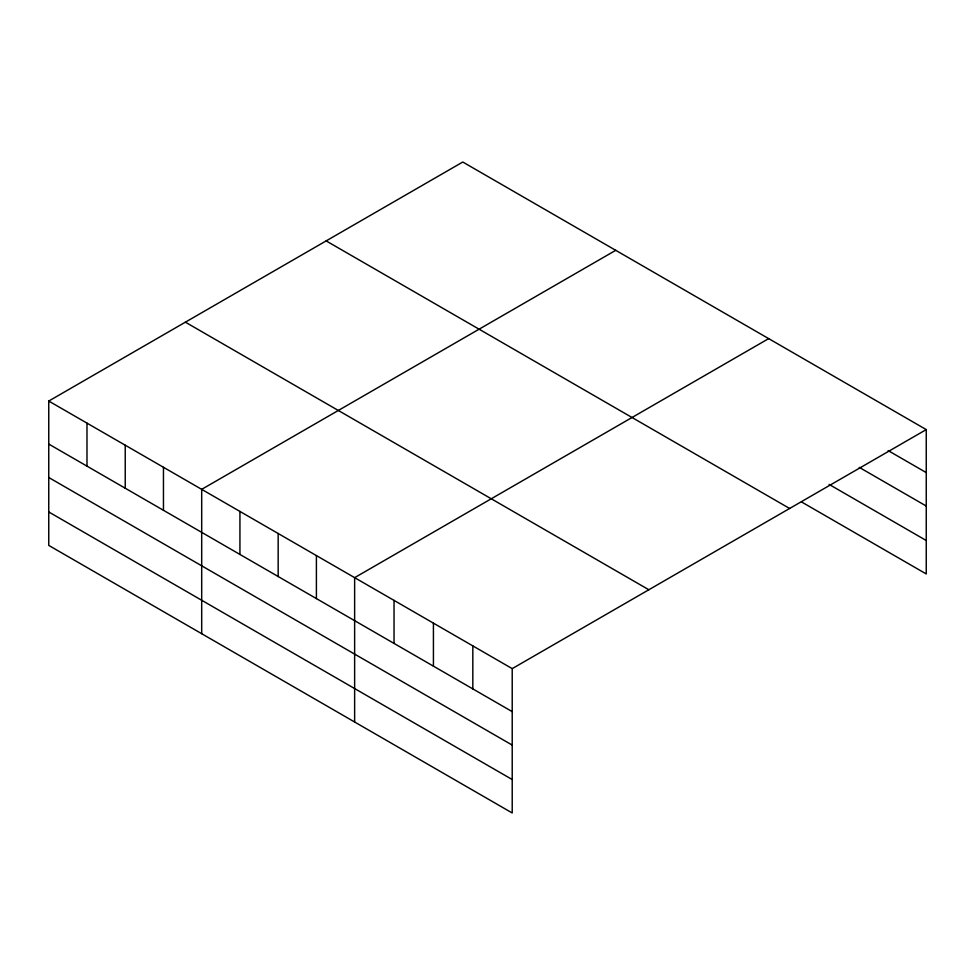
<?xml version="1.0" encoding="UTF-8"?>
<svg xmlns="http://www.w3.org/2000/svg" width="975" height="975" viewBox="0 0 975 975"><rect width="100%" height="100%" fill="white"/><g stroke="black" fill="none" stroke-linecap="round" stroke-linejoin="round"><path stroke-width="1.46" d="M48.75 401.054L512.216 668.631L512.216 812.979L48.75 545.403L48.75 401.054L462.784 162.021L926.25 429.597L926.25 573.946L801.499 501.918M615.725 250.319L201.691 489.352L201.691 633.701M768.666 338.617L354.632 577.663L354.632 722.012M512.216 668.631L926.25 429.597M888.164 450.608L926.25 472.595M859.28 467.378L926.25 506.037M829.079 484.392L926.25 540.503M326.15 240.898L789.616 508.475M185.384 322.177L648.85 589.753M48.75 444.064L512.216 711.64M48.75 477.506L512.216 745.083M48.75 511.96L512.216 779.537M472.826 645.889L472.826 688.898M433.424 623.147L433.424 666.157M394.034 600.405L394.034 643.402M316.4 555.579L316.4 598.589M278.168 533.508L278.168 576.518M239.935 511.436L239.935 554.434M163.459 467.281L163.459 510.291M125.227 445.209L125.227 488.207M86.982 423.138L86.982 466.135"/></g></svg>
